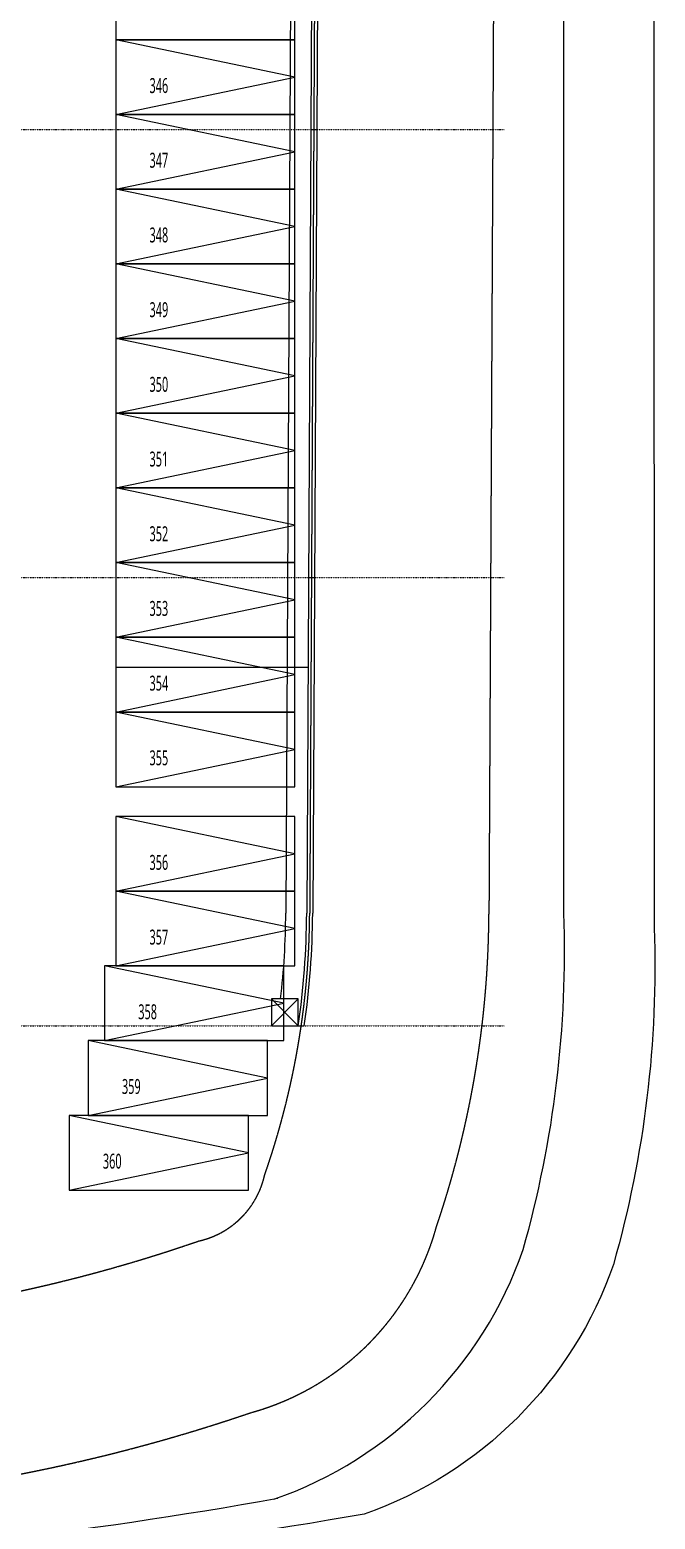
# Model space of a CAD drawing. Extents: x -212173 to 328152, y -560063 to 252500.
# Drawn here: x 271699 to 292634, y -16021 to 33828 of the extents above; entities that cross this region are included whole.
import ezdxf

# ---------------------------------------------------------------- set-up
doc = ezdxf.new("R2010")
doc.units = 0
doc.header["$LTSCALE"] = 15
doc.linetypes.add('H12PL1$0$CENTERK4', pattern=[0.3582, 0.3333, -0.0083, 0.0083, -0.0083])
doc.linetypes.add('H12PL1$0$JJP_三點線', pattern=[0.9, 0.3, -0.15, 0, -0.15, 0, -0.15, 0, -0.15])
for name, color, linetype in [('H12PL1$0$L10_14_DOURO', 252, 'Continuous'), ('H12PL1$0$L10_14_PKG', 252, 'Continuous'), ('H12PL1$0$L10_14_PKG-NN', 252, 'Continuous'), ('H12PL1$0$L10_14_SIKICHI', 252, 'Continuous'), ('H12PL1$0$L10_14_SITE', 252, 'Continuous'), ('H12PL1$0$L10_14_SUGATA3', 252, 'Continuous'), ('H12PL1$0$S-GRID', 252, 'Continuous'), ('SITE$0$L-ROAD.Newcub', 252, 'Continuous')]:
    doc.layers.add(name, color=color, linetype=linetype)
doc.styles.add('H12PL1$0$Standard', font='', dxfattribs={"width": 0.8})
doc.styles.get('H12PL1$0$Standard').set_extended_font_data('Microsoft JhengHei')

# ---------------------------------------------------------------- blocks, each defined once
blk = doc.blocks.new('SITE')
at = {"layer": 'SITE$0$L-ROAD.Newcub', "lineweight": 0, "flags": 128}
blk.add_lwpolyline([(-51308.3, 230871.2, -0.0890899), (-31126.4, 234500), (-11573.3, 234505), (774.5, 234508.1), (256352.1, 234570.6), (267324.9, 234573.3), (272318.1, 234574.6, -0.0649477), (281039.9, 233438.3, -0.2311836), (287102.3, 228049.9, -0.094082), (291096.7, 206819.8), (290662.2, 114377.5), (292597.1, 114368.4), (292569.8, 96924.5), (292600, 3771.7, -0.0779964), (291236.3, -7494.2, -0.2284335), (282895.7, -15849.6, -0.0309655), (263350.9, -18066.2), (-720.4, -18001.7), (-15800, -17998), (-15800, -15985.3), (-40035.2, -15985.2, -0.0725486)], format="xyb", dxfattribs=at)
blk = doc.blocks.new('H12PL1')
at = {"layer": 'H12PL1$0$L10_14_DOURO', "lineweight": 0}
blk.add_line((292600, 3771.7), (292600, 96500), dxfattribs=at)
for centre, radius, start, end in [((256027.46, 2483.32), 36595.22, 344.178255, 2.017589), ((278398.88, -3020.19), 13594.68, 289.315867, 340.785832), ((255513.66, 137413.61), 155677.21, 272.8856381, 280.1786819)]:
    blk.add_arc(centre, radius, start, end, dxfattribs=at)
at = {"layer": 'H12PL1$0$L10_14_PKG', "lineweight": 0, "flags": 128}
for points in [[(277600, 30500), (283600, 31750), (277600, 33000)], [(277600, 28000), (283600, 29250), (277600, 30500)], [(277600, 25500), (283600, 26750), (277600, 28000)], [(277600, 23000), (283600, 24250), (277600, 25500)], [(277600, 20500), (283600, 21750), (277600, 23000)], [(277600, 18000), (283600, 19250), (277600, 20500)], [(277600, 15500), (283600, 16750), (277600, 18000)], [(277600, 13000), (283600, 14250), (277600, 15500)], [(277600, 10500), (283600, 11750), (277600, 13000)], [(277600, 8000), (283600, 9250), (277600, 10500)], [(277600, 4500), (283600, 5750), (277600, 7000)], [(277600, 2000), (283600, 3250), (277600, 4500)], [(277224.46, -500), (283224.46, 750), (277224.46, 2000)], [(276678.34, -3000), (282678.34, -1750), (276678.34, -500)], [(276039.47, -5500), (282039.47, -4250), (276039.47, -3000)]]:
    blk.add_lwpolyline(points, dxfattribs=at)
for points in [[(277600, 30500), (283600, 30500), (283600, 33000), (277600, 33000)], [(277600, 28000), (283600, 28000), (283600, 30500), (277600, 30500)], [(277600, 25500), (283600, 25500), (283600, 28000), (277600, 28000)], [(277600, 23000), (283600, 23000), (283600, 25500), (277600, 25500)], [(277600, 20500), (283600, 20500), (283600, 23000), (277600, 23000)], [(277600, 18000), (283600, 18000), (283600, 20500), (277600, 20500)], [(277600, 15500), (283600, 15500), (283600, 18000), (277600, 18000)], [(277600, 13000), (283600, 13000), (283600, 15500), (277600, 15500)], [(277600, 10500), (283600, 10500), (283600, 13000), (277600, 13000)], [(277600, 8000), (283600, 8000), (283600, 10500), (277600, 10500)], [(277600, 4500), (283600, 4500), (283600, 7000), (277600, 7000)], [(277600, 2000), (283600, 2000), (283600, 4500), (277600, 4500)], [(277224.46, -500), (283224.46, -500), (283224.46, 2000), (277224.46, 2000)], [(276678.34, -3000), (282678.34, -3000), (282678.34, -500), (276678.34, -500)], [(276039.47, -5500), (282039.47, -5500), (282039.47, -3000), (276039.47, -3000)]]:
    blk.add_lwpolyline(points, close=True, dxfattribs=at)
at = {"layer": 'H12PL1$0$L10_14_SIKICHI', "linetype": 'H12PL1$0$CENTERK4', "lineweight": 0}
for p, q in [((290616.8, 109970.49), (290091.71, 3735.86)), ((284623.03, 105500), (284091.79, 3765.52))]:
    blk.add_line(p, q, dxfattribs=at)
for centre, radius, start, end in [((257092.12, 3898.97), 27000, 340.774678, 359.716815), ((257092.12, 3898.97), 33000, 341.254225, 359.716808), ((279747.99, -4366.92), 2906.31, 282.594394, 347.585959), ((279747.99, -4366.92), 8906.31, 285.329535, 344.772164), ((263365.65, 41933.84), 52000.04, 269.985858, 289.100829), ((263365.66, 41933.8), 58000, 269.9858657, 288.8474735)]:
    blk.add_arc(centre, radius, start, end, dxfattribs=at)
at = {"layer": 'H12PL1$0$L10_14_SITE', "lineweight": 0}
for p, q in [((284423.81, 86500), (283991.79, 3766.03)), ((284624.86, 86700), (284191.79, 3765.01)), ((284128.78, 30000), (284328.78, 30000)), ((284050.45, 15000), (284250.45, 15000)), ((283600, 12000), (284034.79, 12000))]:
    blk.add_line(p, q, dxfattribs=at)
at = {"layer": 'H12PL1$0$L10_14_SITE', "lineweight": 0, "flags": 128}
for points in [[(283449.66, 34000), (277600, 34000), (277600, 33000), (283600, 33000), (283600, 34000)], [(283340, 13000), (277600, 13000), (277600, 12000), (283600, 12000), (283600, 13000)]]:
    blk.add_lwpolyline(points, dxfattribs=at)
at = {"layer": 'H12PL1$0$L10_14_SITE', "lineweight": 0}
for radius, start, end in [(26200, 353.427267, 359.717057), (26900, 351.66602, 359.716844), (27100, 351.727958, 359.716785)]:
    blk.add_arc((257092.12, 3898.97), radius, start, end, dxfattribs=at)
at = {"layer": 'H12PL1$0$L10_14_SUGATA3', "lineweight": 0}
for p, q in [((283583.09, 59552.35), (283291.8, 3769.58)), ((282808.05, 0), (283708.05, 900)), ((282808.05, 900), (283708.05, 0)), ((283708.05, 0), (283910.17, 0))]:
    blk.add_line(p, q, dxfattribs=at)
at = {"layer": 'H12PL1$0$L10_14_SUGATA3', "lineweight": 0, "flags": 128}
blk.add_lwpolyline([(282808.05, 0), (283708.05, 0), (283708.05, 900), (282808.05, 900)], close=True, dxfattribs=at)
at = {"layer": 'H12PL1$0$S-GRID', "linetype": 'H12PL1$0$JJP_三點線', "lineweight": 0}
for p, q in [((-29000, 30000), (289600, 30000)), ((289600, 30000), (290600, 30000)), ((-29000, 15000), (289600, 15000)), ((289600, 15000), (290600, 15000)), ((-29000, 0), (289600, 0)), ((289600, 0), (290600, 0))]:
    blk.add_line(p, q, dxfattribs=at)
at = {"layer": 'H12PL1$0$L10_14_PKG-NN', "linetype": 'Continuous', "lineweight": 0, "char_height": 500, "attachment_point": 7, "style": 'H12PL1$0$Standard'}
for s, insert in [('\\A1;{\\W0.56;346}', (278730.53, 31209.79)), ('\\A1;{\\W0.56;347}', (278730.53, 28709.79)), ('\\A1;{\\W0.56;348}', (278730.53, 26209.79)), ('\\A1;{\\W0.56;349}', (278730.53, 23709.79)), ('\\A1;{\\W0.56;350}', (278730.53, 21209.79)), ('\\A1;{\\W0.56;351}', (278730.53, 18709.79)), ('\\A1;{\\W0.56;352}', (278730.53, 16209.79)), ('\\A1;{\\W0.56;353}', (278730.53, 13709.79)), ('\\A1;{\\W0.56;354}', (278730.53, 11209.79)), ('\\A1;{\\W0.56;355}', (278730.53, 8709.79)), ('\\A1;{\\W0.56;356}', (278730.53, 5209.79)), ('\\A1;{\\W0.56;357}', (278730.53, 2709.79)), ('\\A1;{\\W0.56;358}', (278355, 209.79)), ('\\A1;{\\W0.56;359}', (277808.87, -2290.21)), ('\\A1;{\\W0.56;360}', (277170.01, -4790.21))]:
    blk.add_mtext(s, dxfattribs=dict(at, insert=insert))

msp = doc.modelspace()

# ---------------------------------------------------------------- block references
msp.add_blockref('SITE', (0, 0))

# ---------------------------------------------------------------- next in the draw order: block references
msp.add_blockref('H12PL1', (-3024, 495))

doc.saveas('drawing.dxf')
